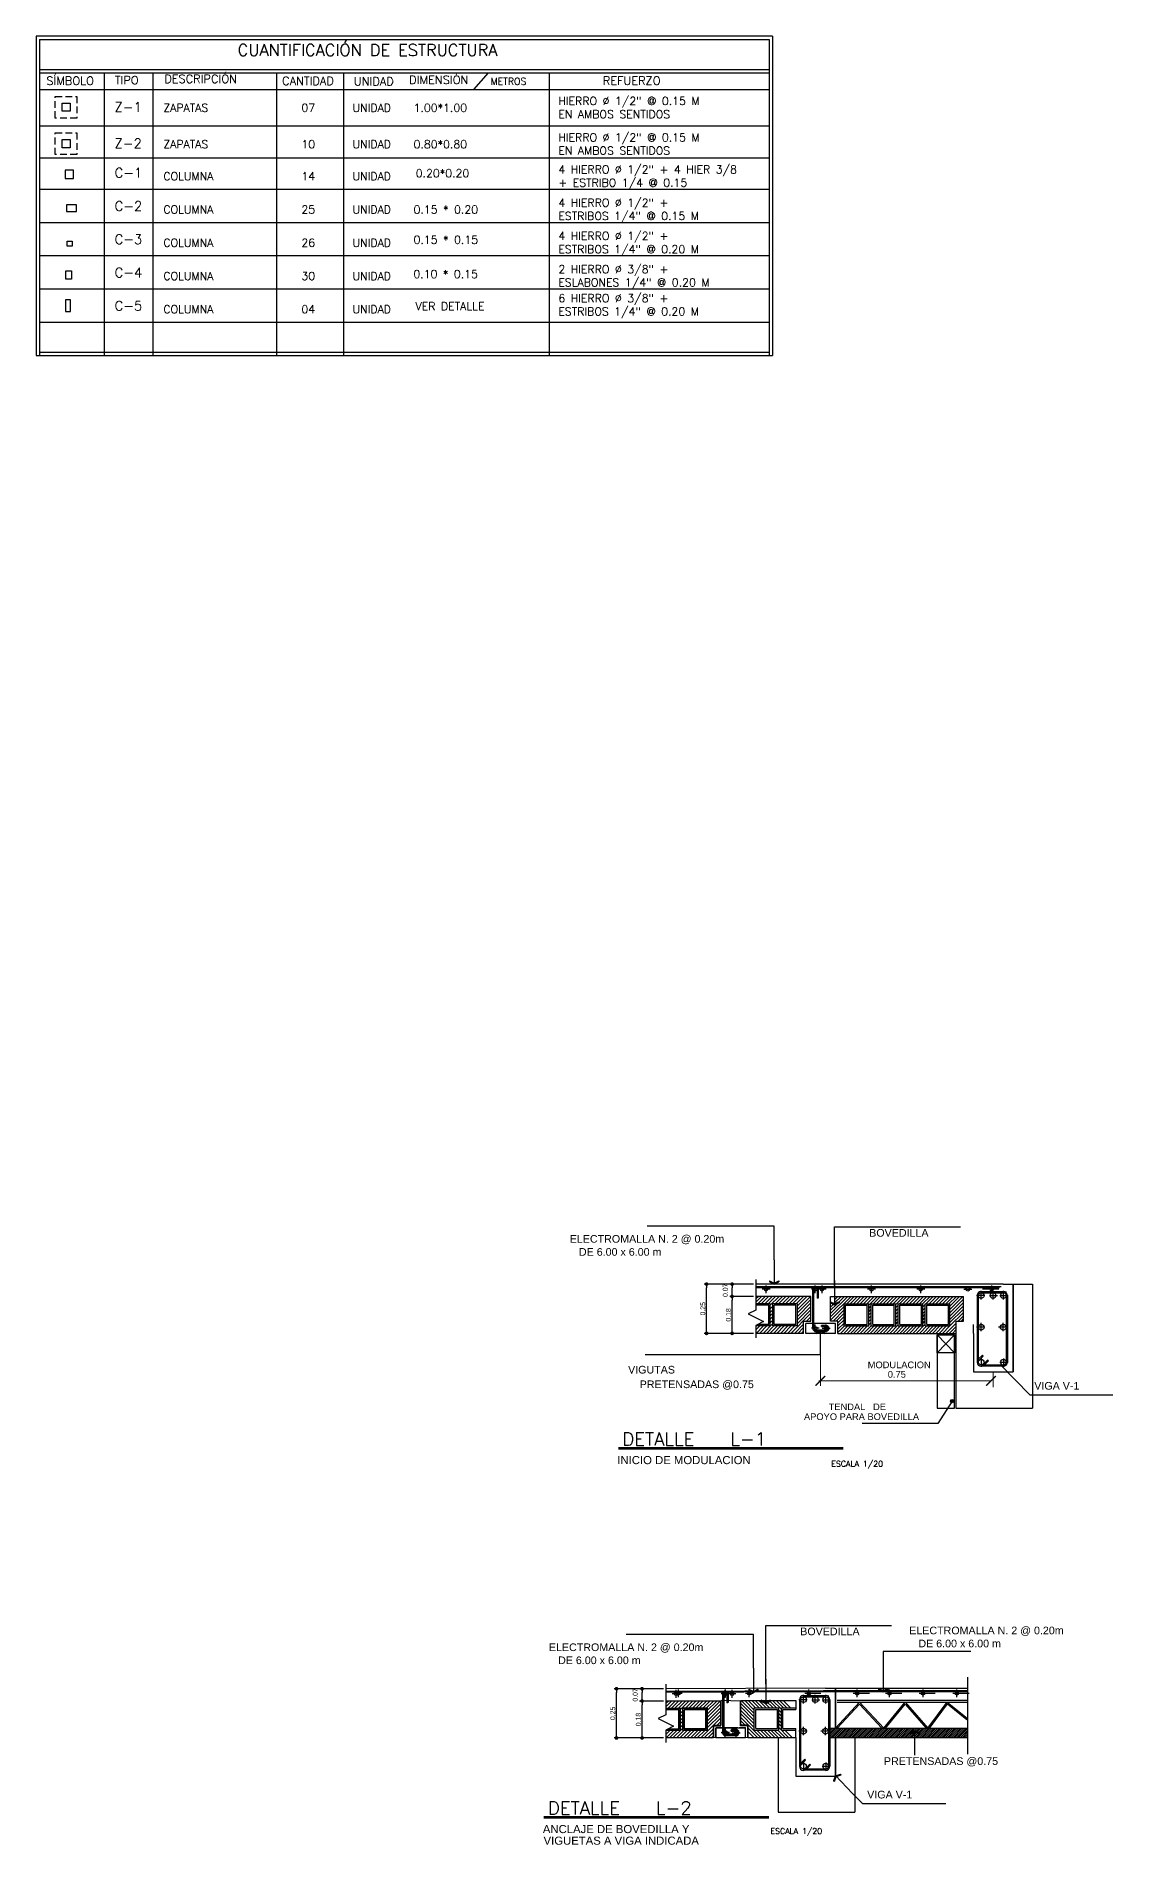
# Model space of a CAD drawing. Header units: inches. Extents: x -9 to 337, y -247 to 209.
# Drawn here: x 83.3 to 115.7, y -108.2 to -53.8 of the extents above; entities that cross this region are included whole.
import ezdxf
from ezdxf.enums import TextEntityAlignment as Align

# ---------------------------------------------------------------- set-up
doc = ezdxf.new("R2010")
doc.units = ezdxf.units.IN
doc.header["$MEASUREMENT"] = 0
doc.linetypes.add('CENTER2', pattern=[1.125, 0.75, -0.125, 0.125, -0.125])
doc.linetypes.add('DASHED2', pattern=[0.375, 0.25, -0.125])
for name, color, linetype in [('ANNOBJ', 2, 'Continuous'), ('cimentacion', 4, 'Continuous'), ('COTAS', 1, 'Continuous'), ('DE_DETALLES', 4, 'Continuous'), ('DE_TEXTOS', 4, 'Continuous'), ('DETALLE1', 1, 'Continuous'), ('EJES', 8, 'Continuous'), ('FLECHAS', 1, 'Continuous'), ('HIERRO', 1, 'Continuous'), ('mobiliario', 1, 'Continuous'), ('PUERTA', 1, 'Continuous'), ('REFUERZO', 2, 'Continuous'), ('SECTION', 5, 'Continuous'), ('TEXPRIN', 6, 'Continuous'), ('VIGAS', 6, 'CENTER2'), ('ZAPATAS NUEVAS', 4, 'DASHED2')]:
    doc.layers.add(name, color=color, linetype=linetype)
doc.styles.add('NT_12.5', font='romans.shx', dxfattribs={"height": 0.0254})
doc.styles.add('NT_20', font='romans.shx', dxfattribs={"height": 0.0403})
doc.styles.add('R', font='romans.shx')
doc.styles.add('ROMANS', font='ROMANS.SHX')
doc.styles.get("Standard").update_dxf_attribs({"font": 'arial.ttf'})

# ---------------------------------------------------------------- blocks, each defined once
blk = doc.blocks.new('zapata')
at = {"layer": 'cimentacion', "color": 8}
for p, q in [((-0.55, -0.25), (-0.25, -0.25)), ((-0.25, -0.25), (-0.25, -0.55))]:
    blk.add_line(p, q, dxfattribs=at)
blk.add_lwpolyline([(-0.55, -0.25), (-0.25, -0.25), (-0.25, -0.55), (-0.55, -0.55)], close=True, dxfattribs=at)
at = {"layer": 'ZAPATAS NUEVAS'}
blk.add_lwpolyline([(-0.8, 0), (0, 0), (0, -0.8), (-0.8, -0.8)], close=True, dxfattribs=at)
blk = doc.blocks.new('_DOT')
at = {"color": 0, "linetype": 'ByBlock'}
blk.add_line((-0.5, 0), (-1, 0), dxfattribs=at)
at = {"color": 0, "linetype": 'ByBlock', "const_width": 0.5}
blk.add_lwpolyline([(-0.25, 0, 1), (0.25, 0, 1)], format="xyb", close=True, dxfattribs=at)
blk = doc.blocks.new('ZA_ARRW0')
for p, q in [((-1, 0), (0, 0)), ((-0.144, 0.188), (-0.05, 0)), ((-0.144, 0.188), (-0.097, 0.188)), ((-0.05, 0), (-0.144, -0.188)), ((-0.097, 0.188), (-0.003, 0)), ((-0.003, 0), (-0.097, -0.188)), ((-0.144, -0.188), (-0.097, -0.188))]:
    blk.add_line(p, q)
for points in [[(-0.144, 0.188), (-0.05, 0), (-0.097, 0.188), (-0.003, 0)], [(-0.144, -0.188), (-0.05, 0), (-0.097, -0.188), (-0.003, 0)]]:
    blk.add_solid(points)
blk = doc.blocks.new('_ArchTick')
at = {"color": 0, "linetype": 'ByBlock', "const_width": 0.15}
blk.add_lwpolyline([(-0.5, -0.5), (0.5, 0.5)], dxfattribs=at)

msp = doc.modelspace()

# ---------------------------------------------------------------- hatches: boundary and pattern name
at = {"layer": 'VIGAS', "linetype": 'ByBlock'}
h = msp.add_hatch(dxfattribs=at)
h.set_pattern_fill('_USER,_O', color=1, scale=0.07, angle=45, pattern_type=0)
h.set_pattern_definition([(45, (-802.49133, -106.99328), (-0.0494974747, 0.0494974747), [])])
h.paths.add_polyline_path([(110.971, -92.443), (111.193, -92.443), (111.193, -91.703), (107.319, -91.703), (107.319, -91.93), (107.458, -91.861), (107.458, -91.895), (107.319, -91.965), (107.197, -91.904), (107.197, -92.443), (107.419, -92.443), (107.419, -92.813), (110.971, -92.813)])
h.paths.add_polyline_path([(109.232, -92.591), (109.232, -91.925), (109.972, -91.925), (109.972, -92.591)], flags=16)
h.paths.add_polyline_path([(109.277, -92.547), (109.277, -91.97), (109.928, -91.97), (109.928, -92.547)], flags=0)
h.paths.add_polyline_path([(109.158, -92.591), (108.418, -92.591), (108.418, -91.925), (109.158, -91.925)], flags=16)
h.paths.add_polyline_path([(109.114, -92.547), (108.463, -92.547), (108.463, -91.97), (109.114, -91.97)], flags=0)
h.paths.add_polyline_path([(110.046, -92.591), (110.046, -91.925), (110.786, -91.925), (110.786, -92.591)], flags=16)
h.paths.add_polyline_path([(110.091, -92.547), (110.091, -91.97), (110.742, -91.97), (110.742, -92.547)], flags=0)
h.paths.add_polyline_path([(108.344, -92.591), (107.604, -92.591), (107.604, -91.925), (108.344, -91.925)], flags=16)
h.paths.add_polyline_path([(108.3, -92.547), (107.649, -92.547), (107.649, -91.97), (108.3, -91.97)], flags=0)
h = msp.add_hatch(color=1, dxfattribs=at)
h.dxf.hatch_style = 1
edge = h.paths.add_edge_path()
edge.add_arc((110.854, -94.849), 0.0506, 0, 360)
h = msp.add_hatch(dxfattribs=at)
h.set_pattern_fill('_USER', color=1, scale=0.04, angle=45, style=0, pattern_type=0)
h.set_pattern_definition([(45, (-807.31618, -93.738365), (-0.0282842712, 0.0282842712), [])])
h.paths.add_polyline_path([(111.317, -104.685), (107.174, -104.685), (107.174, -104.964), (111.317, -104.964)])

# ---------------------------------------------------------------- linework, layer by layer
at = {"color": 4}
for p, q in [((83.303, -53.804), (83.303, -63.404)), ((105.451, -53.804), (83.303, -53.804)), ((105.451, -53.804), (105.451, -53.804)), ((105.451, -53.804), (105.451, -63.404)), ((83.403, -53.904), (105.351, -53.904)), ((83.403, -53.904), (83.403, -63.404)), ((105.351, -53.904), (105.351, -63.404)), ((83.303, -63.404), (105.451, -63.404)), ((83.403, -63.304), (105.351, -63.304))]:
    msp.add_line(p, q, dxfattribs=at)
at = {"color": 3}
for p, q in [((83.403, -54.804), (105.351, -54.804)), ((83.403, -54.904), (105.351, -54.904))]:
    msp.add_line(p, q, dxfattribs=at)
at = {"color": 1}
for p, q in [((85.351, -54.904), (85.351, -63.404)), ((86.815, -54.904), (86.815, -63.404)), ((90.535, -54.904), (90.535, -63.404)), ((92.548, -54.904), (92.548, -63.404)), ((96.468, -55.404), (96.907, -54.904)), ((98.737, -54.904), (98.737, -63.404)), ((83.403, -55.404), (105.351, -55.404)), ((83.403, -56.5), (105.351, -56.5)), ((83.403, -57.464), (105.351, -57.464)), ((83.403, -58.404), (105.351, -58.404)), ((83.403, -59.404), (105.351, -59.404)), ((83.403, -60.404), (105.351, -60.404)), ((83.403, -61.404), (105.351, -61.404)), ((83.403, -62.404), (105.351, -62.404)), ((83.403, -63.404), (105.351, -63.404)), ((112.688, -91.333), (112.688, -93.975)), ((112.298, -93.747), (113.188, -94.659)), ((113.188, -94.659), (115.687, -94.659)), ((108.162, -106.952), (110.661, -106.952))]:
    msp.add_line(p, q, dxfattribs=at)
at = {"color": 6}
for p, q in [((112.391, -91.333), (112.688, -91.333)), ((112.688, -93.975), (112.688, -91.333)), ((111.494, -92.813), (111.494, -93.975)), ((111.494, -93.975), (112.688, -93.975)), ((107.046, -103.484), (107.343, -103.484)), ((107.343, -103.484), (107.343, -104.685)), ((107.343, -104.685), (107.343, -103.484)), ((106.149, -104.964), (106.149, -106.126)), ((107.343, -106.126), (107.343, -104.964)), ((107.343, -104.964), (107.343, -106.126)), ((106.149, -106.126), (107.343, -106.126))]:
    msp.add_line(p, q, dxfattribs=at)
at = {"color": 5}
for points in [[(84.177, -58.088), (84.427, -58.088), (84.427, -57.838), (84.177, -57.838)], [(84.238, -59.968), (84.387, -59.968), (84.387, -60.117), (84.238, -60.117)], [(84.19, -62.079), (84.34, -62.079), (84.34, -61.729), (84.19, -61.729)]]:
    msp.add_lwpolyline(points, close=True, dxfattribs=at)
at = {"color": 8}
msp.add_lwpolyline([(84.198, -60.857), (84.368, -60.857), (84.368, -61.113), (84.198, -61.113)], close=True, dxfattribs=at)
at = {"layer": 'ANNOBJ'}
for p, q in [((104.952, -91.195), (104.952, -92.114)), ((104.952, -92.114), (104.721, -92.23)), ((104.721, -92.23), (105.183, -92.461)), ((105.183, -92.461), (104.952, -92.577)), ((104.952, -92.577), (104.952, -92.947)), ((102.243, -103.362), (102.243, -104.282)), ((102.243, -104.282), (102.012, -104.398)), ((102.012, -104.398), (102.474, -104.629)), ((102.474, -104.629), (102.243, -104.744)), ((102.243, -104.744), (102.243, -105.115))]:
    msp.add_line(p, q, dxfattribs=at)
at = {"layer": 'COTAS', "color": 1}
for p, q in [((104.162, -91.333), (103.393, -91.333)), ((104.878, -91.333), (104.162, -91.333)), ((103.467, -92.702), (103.467, -91.444)), ((104.878, -91.703), (104.162, -91.703)), ((104.878, -91.703), (104.162, -91.703)), ((104.236, -91.592), (104.236, -91.444)), ((104.236, -92.702), (104.236, -91.814)), ((104.162, -92.813), (103.393, -92.813)), ((104.878, -92.813), (104.162, -92.813)), ((106.89, -93.461), (101.618, -93.461)), ((101.453, -103.501), (100.684, -103.501)), ((100.758, -104.87), (100.758, -103.612)), ((102.169, -103.501), (101.453, -103.501)), ((102.169, -103.871), (101.453, -103.871)), ((102.169, -103.871), (101.453, -103.871)), ((101.527, -103.76), (101.527, -103.612)), ((101.527, -104.87), (101.527, -103.982)), ((101.453, -104.981), (100.684, -104.981)), ((102.169, -104.981), (101.453, -104.981))]:
    msp.add_line(p, q, dxfattribs=at)
at = {"layer": 'COTAS'}
for p, q in [((111.494, -92.813), (111.494, -92.547)), ((106.149, -103.854), (106.149, -104.12)), ((105.755, -104.767), (105.735, -104.767)), ((106.149, -104.964), (106.149, -104.697))]:
    msp.add_line(p, q, dxfattribs=at)
at = {"layer": 'DE_DETALLES', "color": 6}
msp.add_lwpolyline([(84.217, -59.073), (84.517, -59.074), (84.517, -58.873), (84.217, -58.873)], close=True, dxfattribs=at)
at = {"layer": 'DETALLE1', "color": 6}
for p, q in [((112.391, -91.333), (104.952, -91.333)), ((106.605, -91.703), (104.952, -91.703)), ((106.605, -92.443), (106.605, -91.703)), ((107.197, -92.443), (107.197, -91.703)), ((107.197, -91.703), (111.193, -91.703)), ((111.193, -92.443), (111.193, -91.703)), ((106.383, -92.443), (106.605, -92.443)), ((106.383, -92.813), (106.383, -92.443)), ((106.477, -92.443), (106.605, -92.315)), ((106.581, -92.443), (106.605, -92.42)), ((107.419, -92.443), (107.197, -92.443)), ((107.419, -92.813), (107.419, -92.443)), ((110.971, -92.443), (111.193, -92.443)), ((110.971, -92.813), (110.971, -92.443)), ((107.046, -103.484), (102.243, -103.501)), ((103.896, -103.871), (102.243, -103.871)), ((103.896, -104.611), (103.896, -103.871)), ((103.903, -104.594), (103.903, -103.854)), ((104.488, -103.871), (103.903, -103.854)), ((104.488, -104.611), (104.488, -103.871)), ((104.495, -103.854), (106.149, -103.854)), ((104.495, -104.594), (104.495, -103.854)), ((103.674, -104.611), (103.896, -104.611)), ((103.674, -104.981), (103.674, -104.611)), ((103.681, -104.594), (103.903, -104.594)), ((103.681, -104.964), (103.681, -104.594)), ((103.768, -104.611), (103.896, -104.482)), ((103.873, -104.611), (103.896, -104.587)), ((104.711, -104.611), (104.488, -104.611)), ((104.624, -104.594), (104.495, -104.465)), ((104.519, -104.594), (104.495, -104.57)), ((104.717, -104.594), (104.495, -104.594)), ((104.711, -104.981), (104.711, -104.611)), ((104.717, -104.964), (104.717, -104.594))]:
    msp.add_line(p, q, dxfattribs=at)
at = {"layer": 'DETALLE1'}
for p, q in [((105.257, -91.607), (105.257, -91.37)), ((106.737, -91.607), (106.737, -91.37)), ((106.942, -91.607), (106.942, -91.37)), ((108.429, -91.607), (108.429, -91.37)), ((109.909, -91.607), (109.909, -91.37)), ((112.044, -91.607), (112.044, -91.37)), ((104.952, -91.407), (112.326, -91.407)), ((105.376, -91.488), (105.139, -91.488)), ((106.856, -91.488), (106.619, -91.488)), ((107.061, -91.488), (106.824, -91.488)), ((108.548, -91.488), (108.311, -91.488)), ((110.028, -91.488), (109.791, -91.488)), ((111.207, -91.487), (111.444, -91.487)), ((112.253, -91.488), (111.767, -91.488)), ((106.856, -92.661), (106.619, -92.661)), ((106.737, -92.78), (106.737, -92.543)), ((106.947, -92.661), (107.183, -92.661)), ((107.065, -92.78), (107.065, -92.543)), ((102.243, -103.575), (106.981, -103.557)), ((102.667, -103.656), (102.43, -103.656)), ((102.738, -103.639), (102.501, -103.639)), ((102.549, -103.774), (102.549, -103.538)), ((102.619, -103.757), (102.619, -103.52)), ((104.147, -103.656), (103.91, -103.656)), ((103.917, -103.637), (104.154, -103.637)), ((104.029, -103.774), (104.029, -103.538)), ((104.034, -103.757), (104.034, -103.52)), ((104.352, -103.656), (104.115, -103.656)), ((104.234, -103.774), (104.234, -103.538)), ((104.872, -103.639), (104.635, -103.639)), ((104.753, -103.757), (104.753, -103.52)), ((106.908, -103.639), (106.422, -103.639)), ((106.54, -103.757), (106.54, -103.52)), ((108.364, -103.639), (107.878, -103.639)), ((107.997, -103.757), (107.997, -103.52)), ((109.336, -103.639), (108.85, -103.639)), ((108.969, -103.757), (108.969, -103.52)), ((110.346, -103.639), (109.86, -103.639)), ((109.978, -103.757), (109.978, -103.52)), ((111.364, -103.639), (110.879, -103.639)), ((110.997, -103.757), (110.997, -103.52)), ((104.147, -104.829), (103.91, -104.829)), ((104.154, -104.812), (103.917, -104.812)), ((104.154, -104.812), (103.917, -104.812)), ((104.029, -104.947), (104.029, -104.711)), ((104.036, -104.93), (104.036, -104.693)), ((104.238, -104.829), (104.475, -104.829)), ((104.356, -104.947), (104.356, -104.711)), ((104.363, -104.93), (104.363, -104.693))]:
    msp.add_line(p, q, dxfattribs=at)
at = {"layer": 'DETALLE1', "color": 2}
for p, q in [((104.952, -91.437), (112.281, -91.437)), ((106.656, -91.488), (106.656, -92.661)), ((106.789, -91.488), (106.789, -91.759)), ((105.502, -92.547), (105.502, -91.97)), ((108.3, -92.547), (108.3, -91.97)), ((109.114, -92.547), (109.114, -91.97)), ((109.928, -92.547), (109.928, -91.97)), ((110.742, -92.547), (110.742, -91.97)), ((105.34, -92.547), (105.012, -92.547)), ((106.154, -92.547), (105.502, -92.547)), ((107.065, -92.713), (106.737, -92.713)), ((106.92, -92.61), (106.92, -92.58)), ((106.92, -92.61), (107.065, -92.61)), ((107.649, -92.547), (108.3, -92.547)), ((108.463, -92.547), (109.114, -92.547)), ((109.277, -92.547), (109.928, -92.547)), ((110.091, -92.547), (110.742, -92.547)), ((102.243, -103.604), (106.936, -103.587)), ((103.947, -103.656), (103.947, -104.829)), ((103.954, -103.639), (103.954, -104.812)), ((104.08, -103.656), (104.08, -103.927)), ((104.087, -103.639), (104.087, -103.909)), ((102.638, -104.697), (102.638, -104.12)), ((102.794, -104.715), (102.794, -104.137)), ((103.452, -104.697), (103.452, -104.12)), ((105.598, -104.697), (105.598, -104.12)), ((102.631, -104.715), (102.303, -104.715)), ((103.445, -104.715), (102.794, -104.715)), ((102.801, -104.697), (103.452, -104.697)), ((104.356, -104.881), (104.029, -104.881)), ((104.363, -104.864), (104.036, -104.864)), ((104.211, -104.777), (104.211, -104.748)), ((104.211, -104.777), (104.356, -104.777)), ((104.218, -104.76), (104.218, -104.73)), ((104.218, -104.76), (104.363, -104.76)), ((104.947, -104.697), (105.598, -104.697)), ((105.761, -104.697), (106.149, -104.697))]:
    msp.add_line(p, q, dxfattribs=at)
at = {"layer": 'DETALLE1', "color": 1}
for p, q in [((104.952, -91.875), (105.124, -91.703)), ((104.952, -91.77), (105.019, -91.703)), ((105.006, -91.925), (105.228, -91.703)), ((105.111, -91.925), (105.333, -91.703)), ((105.215, -91.925), (105.438, -91.703)), ((105.32, -91.925), (105.542, -91.703)), ((105.384, -91.966), (105.647, -91.703)), ((105.529, -91.925), (105.751, -91.703)), ((105.634, -91.925), (105.856, -91.703)), ((105.739, -91.925), (105.961, -91.703)), ((105.843, -91.925), (106.065, -91.703)), ((105.948, -91.925), (106.17, -91.703)), ((106.053, -91.925), (106.275, -91.703)), ((106.157, -91.925), (106.379, -91.703)), ((106.198, -92.094), (106.589, -91.703)), ((106.198, -91.989), (106.484, -91.703)), ((106.198, -92.199), (106.605, -91.792)), ((106.198, -92.303), (106.605, -91.896)), ((106.685, -91.488), (106.685, -92.661)), ((106.819, -91.759), (106.789, -91.759)), ((106.819, -91.488), (106.819, -91.759)), ((105.34, -91.97), (104.952, -91.97)), ((105.34, -92.547), (105.34, -91.97)), ((105.384, -92.071), (105.458, -91.997)), ((105.384, -92.175), (105.458, -92.101)), ((105.384, -92.28), (105.458, -92.206)), ((105.384, -92.385), (105.458, -92.311)), ((105.384, -92.489), (105.458, -92.415)), ((105.458, -92.591), (105.458, -91.925)), ((106.154, -91.97), (105.502, -91.97)), ((106.002, -92.813), (106.605, -92.21)), ((106.154, -92.547), (106.154, -91.97)), ((106.198, -92.408), (106.605, -92.001)), ((106.198, -92.513), (106.605, -92.106)), ((107.649, -92.547), (107.649, -91.97)), ((107.649, -91.97), (108.3, -91.97)), ((108.344, -92.591), (108.344, -91.925)), ((108.463, -92.547), (108.463, -91.97)), ((108.463, -91.97), (109.114, -91.97)), ((109.158, -92.591), (109.158, -91.925)), ((109.277, -92.547), (109.277, -91.97)), ((109.277, -91.97), (109.928, -91.97)), ((109.972, -92.591), (109.972, -91.925)), ((110.091, -92.547), (110.091, -91.97)), ((110.091, -91.97), (110.742, -91.97)), ((110.786, -92.591), (110.786, -91.925)), ((104.952, -92.602), (105.002, -92.552)), ((105.384, -92.591), (104.952, -92.591)), ((104.952, -92.712), (105.073, -92.591)), ((104.952, -92.707), (104.968, -92.69)), ((104.955, -92.813), (105.177, -92.591)), ((105.06, -92.813), (105.282, -92.591)), ((105.165, -92.813), (105.458, -92.52)), ((105.269, -92.813), (105.491, -92.591)), ((105.374, -92.813), (105.596, -92.591)), ((106.198, -92.591), (105.458, -92.591)), ((105.479, -92.813), (105.701, -92.591)), ((105.583, -92.813), (105.805, -92.591)), ((105.688, -92.813), (105.91, -92.591)), ((105.793, -92.813), (106.015, -92.591)), ((105.897, -92.813), (106.119, -92.591)), ((106.107, -92.813), (106.383, -92.537)), ((106.211, -92.813), (106.383, -92.642)), ((106.316, -92.813), (106.383, -92.746)), ((106.737, -92.743), (107.065, -92.743)), ((107.065, -92.58), (106.92, -92.58)), ((107.604, -92.591), (108.344, -92.591)), ((108.418, -92.591), (109.158, -92.591)), ((109.232, -92.591), (109.972, -92.591)), ((110.046, -92.591), (110.786, -92.591)), ((102.243, -104.043), (102.415, -103.871)), ((102.243, -103.938), (102.31, -103.871)), ((102.298, -104.093), (102.52, -103.871)), ((102.402, -104.093), (102.624, -103.871)), ((102.507, -104.093), (102.729, -103.871)), ((102.611, -104.093), (102.834, -103.871)), ((102.675, -104.134), (102.938, -103.871)), ((102.821, -104.093), (103.043, -103.871)), ((102.925, -104.093), (103.147, -103.871)), ((103.03, -104.093), (103.252, -103.871)), ((103.135, -104.093), (103.357, -103.871)), ((103.239, -104.093), (103.461, -103.871)), ((103.344, -104.093), (103.566, -103.871)), ((103.449, -104.093), (103.671, -103.871)), ((103.489, -104.262), (103.88, -103.871)), ((103.489, -104.157), (103.775, -103.871)), ((103.977, -103.656), (103.977, -104.829)), ((103.984, -103.639), (103.984, -104.812)), ((104.11, -103.656), (104.11, -103.927)), ((104.117, -103.639), (104.117, -103.909)), ((104.902, -104.244), (104.512, -103.854)), ((104.902, -104.14), (104.616, -103.854)), ((104.943, -104.076), (104.721, -103.854)), ((105.048, -104.076), (104.826, -103.854)), ((105.152, -104.076), (104.93, -103.854)), ((105.257, -104.076), (105.035, -103.854)), ((105.362, -104.076), (105.14, -103.854)), ((105.466, -104.076), (105.244, -103.854)), ((105.571, -104.076), (105.349, -103.854)), ((105.716, -104.116), (105.454, -103.854)), ((105.78, -104.076), (105.558, -103.854)), ((105.885, -104.076), (105.663, -103.854)), ((105.99, -104.076), (105.768, -103.854)), ((102.631, -104.137), (102.243, -104.137)), ((102.631, -104.715), (102.631, -104.137)), ((102.675, -104.238), (102.749, -104.164)), ((102.675, -104.343), (102.749, -104.269)), ((102.675, -104.448), (102.749, -104.374)), ((102.682, -104.742), (102.682, -104.076)), ((102.749, -104.759), (102.749, -104.093)), ((103.445, -104.137), (102.794, -104.137)), ((102.801, -104.697), (102.801, -104.12)), ((102.801, -104.12), (103.452, -104.12)), ((103.293, -104.981), (103.896, -104.378)), ((103.445, -104.715), (103.445, -104.137)), ((103.489, -104.366), (103.896, -103.959)), ((103.489, -104.471), (103.896, -104.064)), ((103.489, -104.576), (103.896, -104.169)), ((103.489, -104.68), (103.896, -104.273)), ((103.496, -104.742), (103.496, -104.076)), ((104.11, -103.927), (104.08, -103.927)), ((104.117, -103.909), (104.087, -103.909)), ((104.902, -104.349), (104.495, -103.942)), ((104.902, -104.454), (104.495, -104.047)), ((104.902, -104.558), (104.495, -104.151)), ((104.902, -104.663), (104.495, -104.256)), ((105.099, -104.964), (104.495, -104.361)), ((104.947, -104.12), (105.598, -104.12)), ((104.947, -104.697), (104.947, -104.12)), ((105.642, -104.742), (105.642, -104.076)), ((105.716, -104.221), (105.642, -104.147)), ((105.716, -104.326), (105.642, -104.252)), ((105.716, -104.43), (105.642, -104.356)), ((105.761, -104.697), (105.761, -104.12)), ((105.761, -104.12), (106.149, -104.12)), ((102.243, -104.769), (102.293, -104.72)), ((102.675, -104.759), (102.243, -104.759)), ((102.243, -104.88), (102.364, -104.759)), ((102.243, -104.874), (102.259, -104.858)), ((102.247, -104.981), (102.469, -104.759)), ((102.351, -104.981), (102.573, -104.759)), ((102.456, -104.981), (102.749, -104.688)), ((102.561, -104.981), (102.783, -104.759)), ((102.665, -104.981), (102.887, -104.759)), ((102.675, -104.552), (102.749, -104.478)), ((102.675, -104.657), (102.749, -104.583)), ((103.489, -104.759), (102.749, -104.759)), ((102.756, -104.742), (103.496, -104.742)), ((102.77, -104.981), (102.992, -104.759)), ((102.875, -104.981), (103.097, -104.759)), ((102.979, -104.981), (103.201, -104.759)), ((103.084, -104.981), (103.306, -104.759)), ((103.189, -104.981), (103.411, -104.759)), ((103.398, -104.981), (103.674, -104.705)), ((103.503, -104.981), (103.674, -104.809)), ((103.607, -104.981), (103.674, -104.914)), ((104.029, -104.91), (104.356, -104.91)), ((104.036, -104.893), (104.363, -104.893)), ((104.356, -104.748), (104.211, -104.748)), ((104.363, -104.73), (104.218, -104.73)), ((104.994, -104.964), (104.717, -104.687)), ((104.889, -104.964), (104.717, -104.792)), ((104.902, -104.742), (105.642, -104.742)), ((105.203, -104.964), (104.981, -104.742)), ((105.308, -104.964), (105.086, -104.742)), ((105.412, -104.964), (105.19, -104.742)), ((105.517, -104.964), (105.295, -104.742)), ((105.622, -104.964), (105.4, -104.742)), ((105.726, -104.964), (105.504, -104.742)), ((105.831, -104.964), (105.609, -104.742)), ((105.716, -104.535), (105.642, -104.461)), ((105.716, -104.64), (105.642, -104.566)), ((105.936, -104.964), (105.642, -104.67)), ((105.716, -104.742), (106.149, -104.742)), ((106.04, -104.964), (105.818, -104.742))]:
    msp.add_line(p, q, dxfattribs=at)
at = {"layer": 'DETALLE1', "color": 3}
for p, q in [((105.384, -91.925), (104.952, -91.925)), ((105.384, -92.591), (105.384, -91.925)), ((106.198, -91.925), (105.458, -91.925)), ((106.198, -92.591), (106.198, -91.925)), ((107.604, -92.591), (107.604, -91.925)), ((107.604, -91.925), (108.344, -91.925)), ((108.418, -92.591), (108.418, -91.925)), ((108.418, -91.925), (109.158, -91.925)), ((109.232, -92.591), (109.232, -91.925)), ((109.232, -91.925), (109.972, -91.925)), ((110.046, -92.591), (110.046, -91.925)), ((110.046, -91.925), (110.786, -91.925)), ((106.656, -92.517), (106.457, -92.517)), ((102.675, -104.093), (102.243, -104.093)), ((102.675, -104.759), (102.675, -104.093)), ((103.489, -104.093), (102.749, -104.093)), ((102.756, -104.742), (102.756, -104.076)), ((102.756, -104.076), (103.496, -104.076)), ((103.489, -104.759), (103.489, -104.093)), ((104.896, -104.759), (104.896, -104.093)), ((104.902, -104.076), (105.642, -104.076)), ((104.902, -104.742), (104.902, -104.076)), ((105.716, -104.742), (105.716, -104.076)), ((105.716, -104.076), (106.149, -104.076)), ((103.947, -104.685), (103.748, -104.685)), ((104.445, -104.668), (104.643, -104.668))]:
    msp.add_line(p, q, dxfattribs=at)
at = {"layer": 'DETALLE1', "color": 4}
for p, q in [((106.383, -92.813), (104.952, -92.813)), ((107.419, -92.813), (110.971, -92.813)), ((104.711, -104.981), (103.681, -104.964)), ((104.717, -104.964), (106.149, -104.964)), ((103.674, -104.981), (102.243, -104.981))]:
    msp.add_line(p, q, dxfattribs=at)
at = {"layer": 'DETALLE1', "color": 5}
for p, q in [((106.457, -92.813), (106.457, -92.517)), ((107.345, -92.813), (106.457, -92.813)), ((107.345, -92.517), (106.693, -92.517)), ((107.345, -92.813), (107.345, -92.517)), ((103.748, -104.981), (103.748, -104.685)), ((103.755, -104.668), (104.408, -104.668)), ((103.755, -104.964), (103.755, -104.668)), ((103.755, -104.964), (104.643, -104.964)), ((104.637, -104.685), (103.984, -104.685)), ((104.637, -104.981), (104.637, -104.685)), ((104.643, -104.964), (104.643, -104.668)), ((104.637, -104.981), (103.748, -104.981))]:
    msp.add_line(p, q, dxfattribs=at)
at = {"layer": 'DETALLE1', "color": 3}
for centre in [(105.257, -91.488), (106.737, -91.488), (106.942, -91.488), (108.429, -91.488), (109.909, -91.488), (111.326, -91.488), (112.044, -91.488), (106.737, -92.661), (107.065, -92.661), (102.549, -103.656), (102.619, -103.639), (104.029, -103.656), (104.036, -103.639), (104.234, -103.656), (104.753, -103.639), (106.54, -103.639), (107.997, -103.639), (108.969, -103.639), (109.978, -103.639), (110.997, -103.639), (104.029, -104.829), (104.036, -104.812), (104.356, -104.829), (104.363, -104.812)]:
    msp.add_circle(centre, 0.0518, dxfattribs=at)
at = {"layer": 'DETALLE1', "color": 2}
for centre, start, end in [((106.737, -91.488), 140.4788, 180), ((106.737, -91.488), 0, 39.5212), ((111.326, -91.488), 140.4788, 180), ((111.326, -91.488), 0, 39.5212), ((106.737, -92.661), 180, 270), ((104.029, -103.656), 140.4788, 180), ((104.036, -103.639), 140.4788, 180), ((104.029, -103.656), 0, 39.5212), ((104.036, -103.639), 0, 39.5212), ((104.029, -104.829), 180, 270), ((104.036, -104.812), 180, 270)]:
    msp.add_arc(centre, 0.0814, start, end, dxfattribs=at)
at = {"layer": 'DETALLE1', "color": 1}
for centre in [(107.065, -92.661), (104.356, -104.829), (104.363, -104.812)]:
    msp.add_arc(centre, 0.0814, 270, 90, dxfattribs=at)
at = {"layer": 'EJES', "color": 1}
for p, q in [((111.835, -91.678), (111.588, -91.678)), ((111.727, -91.792), (111.727, -91.536)), ((111.974, -91.678), (112.221, -91.678)), ((112.083, -91.792), (112.083, -91.536)), ((112.288, -91.678), (112.535, -91.678)), ((112.396, -91.792), (112.396, -91.536)), ((111.835, -92.63), (111.588, -92.63)), ((111.729, -92.751), (111.729, -92.495)), ((112.499, -92.63), (112.252, -92.63)), ((112.393, -92.751), (112.393, -92.495)), ((111.727, -93.567), (111.727, -93.823)), ((112.287, -93.681), (112.534, -93.681)), ((112.396, -93.567), (112.396, -93.823)), ((106.49, -103.829), (106.243, -103.829)), ((106.381, -103.943), (106.381, -103.686)), ((106.629, -103.829), (106.876, -103.829)), ((106.738, -103.943), (106.738, -103.686)), ((106.943, -103.829), (107.189, -103.829)), ((107.051, -103.943), (107.051, -103.686)), ((106.49, -104.78), (106.243, -104.78)), ((106.384, -104.901), (106.384, -104.645)), ((107.154, -104.78), (106.907, -104.78)), ((107.048, -104.901), (107.048, -104.645)), ((106.381, -105.717), (106.381, -105.974)), ((106.942, -105.831), (107.189, -105.831)), ((107.05, -105.717), (107.05, -105.974))]:
    msp.add_line(p, q, dxfattribs=at)
at = {"layer": 'FLECHAS'}
for p, q in [((105.502, -89.591), (101.677, -89.591)), ((105.502, -90.598), (105.502, -89.591)), ((107.319, -91.375), (107.319, -89.61)), ((107.319, -89.61), (111.104, -89.61)), ((105.245, -103.361), (105.245, -101.596)), ((105.245, -101.596), (109.031, -101.596)), ((104.874, -101.871), (101.049, -101.871)), ((104.874, -102.878), (104.874, -101.871))]:
    msp.add_line(p, q, dxfattribs=at)
at = {"layer": 'FLECHAS', "color": 2}
for p, q in [((111.727, -91.592), (112.396, -91.592)), ((106.381, -103.743), (107.05, -103.743))]:
    msp.add_line(p, q, dxfattribs=at)
at = {"layer": 'HIERRO'}
for centre in [(111.727, -91.678), (112.083, -91.678), (112.396, -91.678), (111.726, -92.63), (112.391, -92.63), (111.727, -93.681), (112.396, -93.681), (106.381, -103.829), (106.738, -103.829), (107.051, -103.829), (106.381, -104.78), (107.045, -104.78), (106.381, -105.831), (107.05, -105.831)]:
    msp.add_circle(centre, 0.086, dxfattribs=at)
at = {"layer": 'REFUERZO', "color": 2}
for p, q in [((111.603, -91.681), (111.603, -93.678)), ((111.64, -91.678), (111.64, -93.681)), ((111.729, -91.555), (112.393, -91.555)), ((112.482, -91.678), (112.482, -91.558)), ((112.482, -91.704), (112.482, -93.681)), ((112.519, -91.681), (112.519, -93.678)), ((111.64, -93.594), (111.765, -93.469)), ((111.665, -93.622), (111.791, -93.496)), ((111.791, -93.496), (111.765, -93.469)), ((112.396, -93.767), (111.727, -93.767)), ((112.393, -93.804), (111.729, -93.804)), ((111.784, -93.748), (111.916, -93.615)), ((111.816, -93.767), (111.943, -93.641)), ((111.943, -93.641), (111.916, -93.615)), ((106.258, -103.831), (106.258, -105.829)), ((106.295, -103.829), (106.295, -105.831)), ((106.384, -103.706), (107.048, -103.706)), ((107.137, -103.829), (107.137, -103.708)), ((107.137, -103.854), (107.137, -105.831)), ((107.174, -103.831), (107.174, -105.829)), ((106.295, -105.744), (106.42, -105.62)), ((106.32, -105.772), (106.446, -105.646)), ((107.05, -105.917), (106.381, -105.917)), ((107.048, -105.954), (106.384, -105.954)), ((106.446, -105.646), (106.42, -105.62)), ((106.439, -105.898), (106.571, -105.765)), ((106.471, -105.917), (106.597, -105.791)), ((106.597, -105.791), (106.571, -105.765))]:
    msp.add_line(p, q, dxfattribs=at)
for centre, start, end in [((111.729, -91.681), 90, 180), ((111.729, -91.681), 90, 91.2566), ((112.393, -91.681), 0, 90), ((111.729, -93.678), 180, 270), ((112.393, -93.678), 270, 0), ((106.384, -103.831), 90, 180), ((106.384, -103.831), 90, 91.2566), ((107.048, -103.831), 0, 90), ((106.384, -105.829), 180, 270), ((107.048, -105.829), 270, 0)]:
    msp.add_arc(centre, 0.126, start, end, dxfattribs=at)
at = {"layer": 'SECTION'}
for p, q in [((111.281, -91.333), (111.281, -91.333)), ((105.935, -103.484), (105.935, -103.484))]:
    msp.add_line(p, q, dxfattribs=at)
at = {"layer": 'TEXPRIN', "color": 6}
for p, q in [((100.817, -96.25), (107.579, -96.25)), ((98.577, -107.346), (105.34, -107.346))]:
    msp.add_line(p, q, dxfattribs=at)
at = {"layer": 'TEXPRIN', "color": 2}
for p, q in [((100.817, -96.29), (107.579, -96.29)), ((98.577, -107.387), (105.34, -107.387))]:
    msp.add_line(p, q, dxfattribs=at)
at = {"layer": 'VIGAS', "color": 5, "linetype": 'ByBlock'}
for p, q in [((112.688, -91.333), (113.272, -91.333)), ((113.272, -91.333), (113.272, -95.063)), ((110.967, -92.813), (110.967, -95.063)), ((107.343, -103.484), (107.927, -103.484)), ((107.174, -104.685), (111.317, -104.685)), ((107.174, -104.964), (111.317, -104.964))]:
    msp.add_line(p, q, dxfattribs=at)
at = {"layer": 'VIGAS', "color": 1, "linetype": 'ByBlock', "lineweight": 13}
for p, q in [((106.89, -92.993), (106.89, -94.387)), ((110.967, -92.993), (110.967, -94.387)), ((112.091, -93.975), (112.091, -94.433))]:
    msp.add_line(p, q, dxfattribs=at)
at = {"layer": 'VIGAS', "color": 1, "linetype": 'ByBlock'}
for p, q in [((110.928, -92.86), (110.405, -93.403)), ((110.405, -92.86), (110.928, -93.403)), ((110.854, -94.849), (110.422, -95.52)), ((110.967, -95.063), (113.272, -95.063)), ((110.422, -95.52), (108.145, -95.52)), ((111.414, -102.382), (108.775, -102.382)), ((108.775, -102.382), (108.775, -103.587)), ((111.317, -103.152), (111.317, -105.465)), ((106.981, -103.557), (111.317, -103.557)), ((107.343, -104.685), (108.067, -103.902)), ((107.398, -104.685), (108.067, -103.961)), ((108.037, -103.929), (108.039, -103.931)), ((108.067, -103.902), (108.794, -104.685)), ((108.067, -103.961), (108.739, -104.685)), ((108.094, -103.931), (108.096, -103.929)), ((108.794, -104.685), (109.442, -103.902)), ((108.846, -104.685), (109.442, -103.964)), ((109.411, -103.928), (109.416, -103.933)), ((109.442, -103.902), (110.125, -104.685)), ((109.442, -103.964), (110.072, -104.685)), ((109.468, -103.932), (109.472, -103.927)), ((110.125, -104.685), (110.701, -103.902)), ((110.175, -104.685), (110.709, -103.959)), ((110.676, -103.933), (110.678, -103.934)), ((110.701, -103.902), (111.317, -104.393)), ((110.709, -103.959), (111.292, -104.424)), ((110.733, -103.927), (110.734, -103.926)), ((107.857, -106.646), (108.162, -106.952)), ((105.622, -107.213), (107.927, -107.213))]:
    msp.add_line(p, q, dxfattribs=at)
at = {"layer": 'VIGAS', "color": 2, "linetype": 'ByBlock', "lineweight": 20}
msp.add_line((112.02, -94.242), (106.84, -94.242), dxfattribs=at)
at = {"layer": 'VIGAS', "color": 2, "linetype": 'ByBlock'}
for p, q in [((106.936, -103.587), (111.317, -103.587)), ((107.394, -103.839), (111.317, -103.839)), ((107.394, -103.902), (111.317, -103.902))]:
    msp.add_line(p, q, dxfattribs=at)
at = {"layer": 'VIGAS', "linetype": 'ByBlock'}
msp.add_line((107.343, -103.484), (111.317, -103.484), dxfattribs=at)
at = {"layer": 'VIGAS', "color": 3, "linetype": 'ByBlock'}
for p, q in [((105.622, -104.964), (105.622, -107.213)), ((107.927, -104.964), (107.927, -107.213))]:
    msp.add_line(p, q, dxfattribs=at)
at = {"layer": 'VIGAS', "color": 3, "linetype": 'ByBlock', "lineweight": 13}
msp.add_line((105.622, -105.144), (105.622, -106.538), dxfattribs=at)
at = {"layer": 'VIGAS', "color": 2, "linetype": 'ByBlock'}
msp.add_lwpolyline([(110.928, -92.86), (110.405, -92.86), (110.405, -95.066), (110.928, -95.066)], close=True, dxfattribs=at)
at = {"layer": 'VIGAS', "color": 3, "linetype": 'ByBlock'}
msp.add_lwpolyline([(110.405, -92.86), (110.928, -92.86), (110.928, -93.403), (110.405, -93.403)], close=True, dxfattribs=at)
at = {"layer": 'VIGAS', "color": 1, "linetype": 'ByBlock'}
msp.add_circle((110.854, -94.849), 0.0506, dxfattribs=at)

# ---------------------------------------------------------------- block references
at = {"layer": 'cimentacion', "xscale": 0.8133630177586619, "yscale": 0.8133630177586619, "zscale": 0.8133630177586619}
for p in [(84.529, -55.616), (84.529, -56.712)]:
    msp.add_blockref('zapata', p, dxfattribs=at)
at = {"layer": 'COTAS', "color": 1, "xscale": 0.1110088840875292, "yscale": 0.1110088840875292, "zscale": 0.1110088840875292}
for p, rotation in [((103.467, -91.333), 90), ((104.236, -91.333), 90), ((104.236, -91.703), 270), ((104.236, -91.703), 90), ((103.467, -92.813), 270), ((104.236, -92.813), 270), ((100.758, -103.501), 90), ((101.527, -103.501), 90), ((101.527, -103.871), 270), ((101.527, -103.871), 90), ((100.758, -104.981), 270), ((101.527, -104.981), 270)]:
    msp.add_blockref('_DOT', p, dxfattribs=dict(at, rotation=rotation))
at = {"layer": 'FLECHAS', "yscale": 0.7400592272503066, "zscale": 0.7400592272503066}
for p, xscale, rotation in [((105.502, -91.338), -0.7400592272503066, 90), ((107.319, -91.967), 0.7400592272503066, 270), ((106.89, -92.721), -0.7400592272503066, 270), ((104.874, -103.618), -0.7400592272503066, 90), ((105.245, -103.953), 0.7400592272503066, 270), ((108.775, -103.602), 0.7400592272503066, 270), ((109.735, -104.757), 0.7400592272503066, 90), ((107.344, -106.113), 0.7400592272503066, 133.9101513465639)]:
    msp.add_blockref('ZA_ARRW0', p, dxfattribs=dict(at, xscale=xscale, rotation=rotation))
at = {"layer": 'VIGAS', "color": 2, "linetype": 'ByBlock', "lineweight": 20, "xscale": 0.2890000000000002, "yscale": 0.2890000000000002, "zscale": 0.2890000000000002, "rotation": 180}
for p in [(106.89, -94.242), (112.02, -94.242)]:
    msp.add_blockref('_ArchTick', p, dxfattribs=at)
at = {"layer": 'VIGAS', "color": 2, "linetype": 'ByBlock', "lineweight": 20, "xscale": 0.2890000000000002, "yscale": 0.2890000000000002, "zscale": 0.2890000000000002}
msp.add_blockref('_ArchTick', (112.02, -94.242), dxfattribs=at)

# ---------------------------------------------------------------- texts
at = {"color": 3, "style": 'R'}
for p in [(107.22, -96.822), (105.39, -107.867)]:
    msp.add_text('ESCALA 1/20', height=0.17175, dxfattribs=at).set_placement(p)
at = {"layer": 'COTAS', "color": 2, "linetype": 'ByBlock', "style": 'NT_12.5'}
for s, height, p in [('Z-1', 0.2886, (85.664, -56.078)), ('ZAPATAS ', 0.2407, (87.128, -56.078)), ('07', 0.2407, (91.281, -56.078)), ('UNIDAD', 0.2407, (92.819, -56.08)), ('1.00*1.00', 0.2407, (94.655, -56.08)), ('HIERRO Ø 1/2" @ 0.15 M', 0.24067, (99.008, -55.873)), ('EN AMBOS SENTIDOS', 0.24067, (99.008, -56.271)), ('Z-2', 0.2886, (85.664, -57.174)), ('ZAPATAS ', 0.2407, (87.128, -57.174)), ('10', 0.2407, (91.281, -57.174)), ('UNIDAD', 0.2407, (92.819, -57.175)), ('0.80*0.80', 0.2407, (94.655, -57.175)), ('HIERRO Ø 1/2" @ 0.15 M', 0.24067, (99.008, -56.969)), ('4 HIERRO Ø 1/2" + 4 HIER 3/8', 0.24067, (99.008, -57.932)), ('EN AMBOS SENTIDOS', 0.24067, (99.008, -57.367)), ('C-1', 0.2886, (85.664, -58.057)), ('COLUMNA', 0.2407, (87.128, -58.137)), ('14', 0.2407, (91.281, -58.137)), ('UNIDAD', 0.2407, (92.819, -58.139)), ('0.20*0.20', 0.2407, (94.72, -58.047)), ('+ ESTRIBO 1/4 @ 0.15', 0.24067, (99.008, -58.331)), ('4 HIERRO Ø 1/2" + ', 0.24067, (99.008, -58.932)), ('C-2', 0.2886, (85.664, -59.057)), ('COLUMNA', 0.2407, (87.128, -59.137)), ('25', 0.2407, (91.281, -59.137)), ('UNIDAD', 0.2407, (92.819, -59.139)), ('0.15 * 0.20 ', 0.24067, (94.655, -59.139)), ('ESTRIBOS 1/4" @ 0.15 M', 0.24067, (99.008, -59.331)), ('C-3', 0.2886, (85.664, -60.057)), ('0.15 * 0.15 ', 0.24067, (94.655, -60.047)), ('4 HIERRO Ø 1/2" + ', 0.24067, (99.008, -59.932)), ('COLUMNA', 0.2407, (87.128, -60.137)), ('26', 0.2407, (91.281, -60.137)), ('UNIDAD', 0.2407, (92.819, -60.139)), ('ESTRIBOS 1/4" @ 0.20 M', 0.24067, (99.008, -60.331)), ('C-4', 0.2886, (85.664, -61.057)), ('COLUMNA', 0.2407, (87.128, -61.137)), ('30', 0.2407, (91.281, -61.137)), ('UNIDAD', 0.2407, (92.819, -61.139)), ('0.10 * 0.15  ', 0.24067, (94.649, -61.078)), ('2 HIERRO Ø 3/8" + ', 0.24067, (99.008, -60.932)), ('ESLABONES 1/4" @ 0.20 M', 0.24067, (99.008, -61.331)), ('C-5', 0.2886, (85.664, -62.057)), ('COLUMNA', 0.2407, (87.128, -62.137)), ('04', 0.2407, (91.281, -62.137)), ('UNIDAD', 0.2407, (92.819, -62.139)), ('VER DETALLE', 0.24067, (94.714, -62.047)), ('6 HIERRO Ø 3/8" + ', 0.24067, (99.008, -61.804)), ('ESTRIBOS 1/4" @ 0.20 M', 0.24067, (99.008, -62.203))]:
    msp.add_text(s, height=height, dxfattribs=at).set_placement(p)
at = {"layer": 'COTAS', "color": 3, "char_height": 0.148, "attachment_point": 5, "rotation": 90}
for s, insert in [('0.07', (104.03, -91.518)), ('0.25', (103.354, -92.073)), ('0.18', (104.123, -92.258)), ('0.07', (101.321, -103.686)), ('0.25', (100.645, -104.241)), ('0.18', (101.414, -104.426))]:
    msp.add_mtext(s, dxfattribs=dict(at, insert=insert))
at = {"layer": 'DE_TEXTOS', "color": 4, "attachment_point": 1, "style": 'ROMANS'}
for s, insert, char_height in [('CUANTIFICACIÓN DE ESTRUCTURA   ', (89.365, -54.043), 0.35526), ('DESCRIPCIÓN  ', (87.157, -54.963), 0.25), ('DIMENSIÓN ', (94.524, -54.992), 0.25), ('SÍMBOLO ', (83.608, -55.021), 0.25), ('TIPO  ', (85.67, -55.002), 0.25), ('CANTIDAD ', (90.702, -55.024), 0.25), ('UNIDAD ', (92.858, -55.038), 0.25), ('METROS ', (96.968, -55.059), 0.2065), ('REFUERZO ', (100.347, -55.018), 0.25)]:
    msp.add_mtext(s, dxfattribs=dict(at, insert=insert, char_height=char_height))
at = {"layer": 'mobiliario', "color": 2}
for s, height, p in [('BOVEDILLA', 0.23, (108.358, -89.906)), ('ELECTROMALLA N. 2 @ 0.20m ', 0.23, (99.351, -90.087)), ('DE 6.00 x 6.00 m', 0.23, (99.628, -90.479)), ('VIGUTAS ', 0.23, (101.107, -94.021)), ('VIGA V-1', 0.23, (113.324, -94.506)), ('INICIO DE MODULACION', 0.24374, (100.783, -96.746)), ('BOVEDILLA', 0.23, (106.284, -101.892)), ('ELECTROMALLA N. 2 @ 0.20m ', 0.23, (109.561, -101.863)), ('ELECTROMALLA N. 2 @ 0.20m ', 0.23, (98.724, -102.368)), ('DE 6.00 x 6.00 m', 0.23, (109.838, -102.255)), ('DE 6.00 x 6.00 m', 0.23, (99.001, -102.76)), ('VIGA V-1', 0.23, (108.298, -106.799)), ('ANCLAJE DE BOVEDILLA Y', 0.24374, (98.543, -107.842)), ('VIGUETAS A VIGA INDICADA', 0.24374, (98.564, -108.191))]:
    msp.add_text(s, height=height, dxfattribs=at).set_placement(p)
for p in [(104.889, -94.46), (112.235, -105.792)]:
    msp.add_text('PRETENSADAS @0.75', height=0.23, dxfattribs=at).set_placement(p, align=Align.RIGHT)
at = {"layer": 'mobiliario', "color": 3}
for s, p in [('TENDAL   DE', (107.14, -95.123)), ('APOYO PARA BOVEDILLA', (106.397, -95.419))]:
    msp.add_text(s, height=0.2, dxfattribs=at).set_placement(p)
at = {"layer": 'mobiliario', "color": 3, "char_height": 0.2, "attachment_point": 5}
for s, insert in [('MODULACION', (109.261, -93.762)), ('0.75', (109.19, -94.049))]:
    msp.add_mtext(s, dxfattribs=dict(at, insert=insert))
at = {"layer": 'PUERTA', "color": 6, "lineweight": -2, "style": 'NT_20'}
for s, p in [('DETALLE   L-1', (100.933, -96.19)), ('DETALLE   L-2', (98.694, -107.286))]:
    msp.add_text(s, height=0.39856, dxfattribs=at).set_placement(p)

doc.saveas('drawing.dxf')
